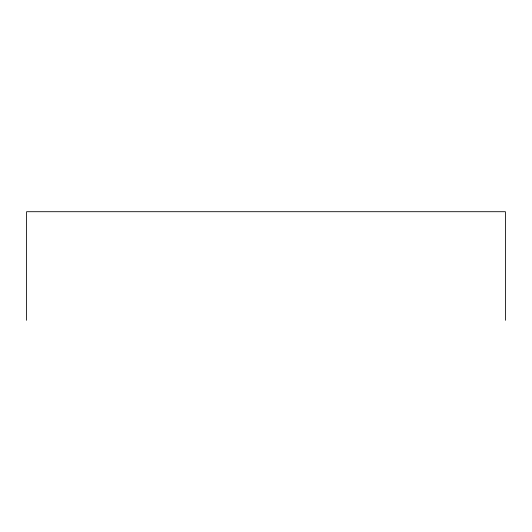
<?xml version="1.0" encoding="UTF-8"?>
<svg xmlns="http://www.w3.org/2000/svg" width="532" height="532" viewBox="0 0 532 532"><rect width="100%" height="100%" fill="white"/><g stroke="black" fill="none" stroke-linecap="round" stroke-linejoin="round"><path stroke-width="0.8" d="M505.4 320.297L505.4 211.703L26.6 211.703L26.6 320.297"/></g></svg>
